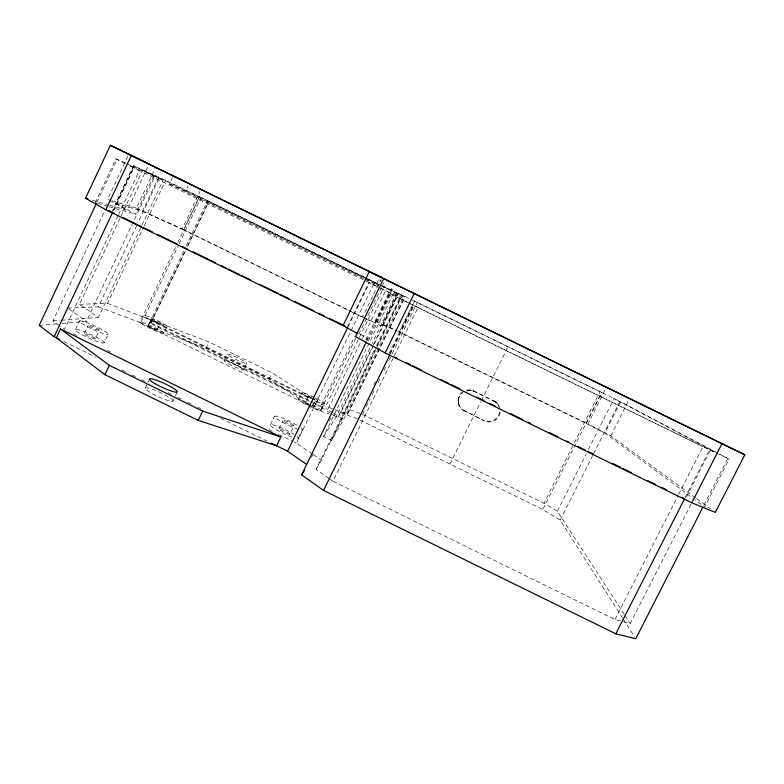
<?xml version="1.0" encoding="UTF-8"?>
<svg xmlns="http://www.w3.org/2000/svg" width="784" height="784" viewBox="0 0 784 784"><rect width="100%" height="100%" fill="white"/><g stroke="black" fill="none" stroke-linecap="round" stroke-linejoin="round"><path stroke-width="0.59" stroke-dasharray="3.92 2.94" d="M458.307 400.448L459.297 396.214L458.689 398.36M95.236 202.791L115.875 158.799L125.959 163.366M96.824 202.537L117.081 159.387M127.802 156.369L107.594 199.391L111.054 200.449M59.741 325.86L52.989 320.852L104.87 210.416M153.772 175.812L135.661 214.218L115.826 203.262L133.496 165.689L159.407 177.439L138.013 222.783M111.847 212.18L132.927 167.345L379.975 287.846M113.386 210.778L133.652 167.688L129.507 165.61M113.817 210.19L134.515 166.188M118.09 215.688L64.562 329.427L60.701 326.565M118.609 214.581L139.405 170.402L129.85 165.62M142.668 170.138L163.101 180.33L98.363 317.432L79.507 304.28L142.668 170.138L201.076 197.568L403.564 296.607L343.568 419.489L331.544 440.432L323.596 436.541L393.48 293.226L396.586 293.255L372.047 343.568M109.897 205.271L127.292 210.288L148.558 165.15M75.45 329.564L79.478 321.019M112.2 200.802L136.387 208.172L155.183 168.305M62.191 323.42L86.397 321.371L154.811 176.312L133.496 165.689M84.26 333.612L88.278 325.076M115.826 203.262L142.492 211.278L158.633 177.066L199.538 196.764L177.556 243.089M67.767 308.112L98.353 306.828L137.484 223.891M79.507 304.28L107.545 303.379L143.629 226.988M144.158 225.88L165.6 180.487M95.403 338.737A6.135 0.813 24.5 0 0 87.436 334.307A6.135 0.813 24.5 0 0 86.642 335.493A6.135 0.813 24.5 0 0 95.403 338.737L99.431 330.221A6.145 0.774 24.6 0 0 91.444 325.811A6.145 0.774 24.6 0 0 90.689 326.928A6.145 0.774 24.6 0 0 99.431 330.221M363.982 278.781L169.501 183.897L172.813 176.89M104.154 342.765A15.807 2.087 24.5 0 0 83.535 331.328A15.807 2.087 24.5 0 0 81.683 334.464A15.807 2.087 24.5 0 0 104.154 342.765L108.182 334.258A15.807 1.98 24.6 0 0 87.524 322.881A15.807 1.98 24.6 0 0 85.74 325.84A15.807 1.98 24.6 0 0 108.182 334.258M169.501 183.897L185.69 191.1L188.229 185.749M136.387 208.172L182.153 228.928L199.93 191.463M142.492 211.278L183.583 229.898L199.352 196.666L379.24 284.435M98.353 306.828L139.875 322.489L177.037 244.187M140.836 322.636L144.119 315.727M107.545 303.379L144.207 317.373L178.644 244.833M179.164 243.736L201.076 197.568M147.882 325.909L151.165 319.01M309.592 401.467L149.46 323.067L183.985 250.419M186.073 246.019L207.515 200.89L208.936 201.527L187.425 246.813M311.248 397.684L272.038 372.851L208.985 341.991L151.194 319.921L148.068 326.497L205.957 348.292L268.99 379.152L312.179 406.857L315.374 400.301L312.277 398.341M149.46 323.067L150.92 322.91L185.034 251.105M187.141 246.686L208.662 201.39M150.92 322.91L185.318 251.233M156.82 330.064L160.093 323.175A4.929 0.51 25.1 0 0 153.889 319.774A4.929 0.51 25.1 0 0 152.939 320.303A4.929 0.51 25.1 0 0 160.063 323.214M163.817 333.376A12.681 1.372 25 0 0 147.255 324.292A12.681 1.372 25 0 0 145.922 326.301A12.681 1.372 25 0 0 163.817 333.376L167.11 326.448M145.226 388.188L147.627 383.151M148.107 382.141L149.548 379.113M172.941 401.075A15.288 2.313 24.9 0 0 153.556 389.717A15.288 2.313 24.9 0 0 150.861 392.892A15.288 2.313 24.9 0 0 172.941 401.075L174.861 397.057M175.342 396.047L177.262 392.029M205.957 348.292L208.985 341.991M224.087 360.493L227.174 354.054M243.569 369.803A10.8 1.166 25.5 0 0 229.408 361.934A10.8 1.166 25.5 0 0 228.487 363.737A10.8 1.166 25.5 0 0 243.569 369.803L246.656 363.374A10.8 1.117 25.5 0 0 232.476 355.534A10.8 1.117 25.5 0 0 231.603 357.259A10.8 1.117 25.5 0 0 246.656 363.374M268.99 379.152L272.038 372.851M270.402 424.889L274.527 416.382M278.996 428.975L283.122 420.469M298.381 399.624L301.771 392.637M289.864 434.218A6.037 0.833 25.8 0 0 282.23 429.681A6.037 0.833 25.8 0 0 281.24 430.798A6.037 0.833 25.8 0 0 289.864 434.218L293.99 425.722A6.047 0.784 25.8 0 0 286.346 421.214A6.047 0.784 25.8 0 0 285.376 422.262A6.047 0.784 25.8 0 0 293.99 425.722M308.122 404.838A4.88 0.539 25.9 0 1 305.329 402.898L308.671 396.018A4.88 0.51 25.9 0 1 311.797 397.018M347.263 327.183L368.97 282.505L379.583 287.797M348.076 326.781L369.48 282.74M298.4 438.403L302.536 429.906M312.385 454.024L296.43 443.087L373.498 284.612M314.08 407.18L317.432 400.301M365.089 279.31L376.075 284.67L378.986 278.683M182.153 228.928L362.551 317.01L380.73 279.643M376.075 284.67L378.701 285.249L381.289 279.927M330.397 413.099L320.558 406.837L354.75 336.571M309.464 405.524L320.401 410.885L355.74 338.296M320.979 410.561L324.331 403.682M358.758 334.258L383.827 282.759M314.884 400.938L325.821 406.288L358.915 338.325M359.454 337.228L384.003 286.807L405.191 296.666L347.43 414.207L325.821 406.288M332.73 412.609L327.81 409.483L361.845 339.619M362.375 338.531L386.835 288.316M366.932 340.864L390.187 293.079L388.727 293.059L365.315 341.109L368.01 338.57L358.68 333.445M362.551 317.01L375.066 322.626L393.088 285.641M375.066 322.626L376.575 321.548L393.911 285.993M311.434 457.533L313.041 454.23M329.133 421.233L330.74 417.931M368.274 340.932L391.334 293.637L380.407 288.189M323.596 436.541L336.297 416.863L371.518 344.666M366.089 318.97L381.504 325.879L397.449 293.187L398.135 293.196L620.644 401.751L604.866 433.131L693.928 498.967M381.504 325.879L382.768 324.684L398.135 293.196M333.553 415.638L337.933 417.225L372.635 346.107M373.164 345.009L398.262 293.588L398.909 293.579L373.86 344.931M337.933 417.225L340.805 412.678L373.321 346.028M328.996 478.475L316.079 469.469L374.448 349.88M376.585 345.489L399.615 298.322L400.487 298.057L321.352 460.169L316.079 469.469M331.544 440.432L401.486 297.126L403.564 296.607M347.43 414.207L404.769 296.783M373.86 384.63L375.477 381.338M388.903 353.878L414.677 301.164M389.981 353.349L413.433 305.388L710.314 450.232L685.451 499.065M390.265 354.025L413.942 305.623L388.727 293.059M349.958 409.758L362.502 414.413L364.109 411.12M366.255 406.729L370.019 399.046M372.165 394.656L374.85 389.168M378.064 382.582L380.75 377.094M383.974 370.509L386.659 365.021M388.805 360.63L391.49 355.142M392.029 354.045L417.264 302.467M691.057 504.181L630.238 623.525L615.009 619.566L332.965 481.249L393.774 356.975M394.313 355.877L417.99 307.485L410.424 303.712M449.918 464.059L480.886 401.545M481.425 400.448L508.042 346.714M624.27 614.342L557.365 511.286L544.008 503.25L573.653 444.146M574.202 443.058L599.995 391.608M622.604 618.096L560.217 520.096L542.832 509.551L601.622 392.363M586.285 423.419L601.818 392.451L414.354 300.997L399.174 332.053L586.285 423.419L604.866 433.131M695.624 497.948L610.756 435.894L587.971 423.997L605.424 389.187M557.365 511.286L586.236 453.828M588.412 449.487L614.019 398.537L714.9 452.054M560.217 520.096L593.076 454.749M593.625 453.662L619.909 401.388L729.091 459.11L704.689 506.925L694.898 499.692M610.756 435.894L629.131 399.389M615.009 619.566L678.111 495.517M678.67 494.43L703.023 446.547L714.89 452.172M685.108 497.722L709.5 449.82L729.091 459.11M703.914 505.151L727.748 458.454M466.95 391.167L470.057 390.118L474.095 391.285L470.057 390.118L467.97 390.422M39.2 325.37L57.35 323.831M52.989 320.852L60.152 320.313M61.348 320.225L98.363 317.432M389.942 293.647L391.334 293.637M97.549 203.438L107.947 206.378M109.094 206.711L135.661 214.218M92.502 200.263L108.741 204.938M320.401 410.885L329.172 414.05M340.805 412.678L357.21 418.676L542.832 509.551M127.018 163.807L163.101 180.33M376.575 321.548L396.704 330.603M382.768 324.684L396.988 331.073M381.122 285.337L398.262 293.588M207.515 200.89L366.696 278.536M367.794 279.075L379.868 284.964M185.69 191.1L364.442 278.3M365.54 278.83L378.701 285.249M393.48 293.226L401.486 297.126M417.99 307.485L703.023 446.547M397.802 331.142L587.971 423.997M183.583 229.898L350.693 311.503M351.791 312.042L364.991 318.48M466.588 390.109A10.986 10.927 -4.6 0 1 473.889 390.951L494.018 401.143A11.054 10.976 -5.9 0 1 499.183 406.406M466.852 390.618A11.045 10.986 -4.6 0 1 474.193 391.461L494.018 401.143M462.511 391.971A10.986 10.927 -4.6 0 0 464.187 410.561L484.247 420.861A11.054 10.976 -5.9 0 0 500.182 410.787M464.187 410.561L484.247 420.861M362.502 414.413L544.008 503.25M151.194 319.921L315.374 400.301M144.207 317.373L310.503 398.791M151.204 323.018L312.453 401.967M313.551 402.506L327.81 409.483M310.689 402.006L320.558 406.837M139.875 322.489L308.367 404.995M73.353 333.739L76.646 335.356M107.418 350.438L110.711 352.055M268.961 429.622L272.254 431.239M278.849 434.463L293.138 441.47M294.235 442.009L296.43 443.087M64.023 341.569L95.805 357.151M122.088 370.038L125.401 371.665M131.947 374.87L137.425 377.555M141.806 379.711L145.128 381.338M168.099 392.598L171.392 394.215M177.968 397.439L181.29 399.066M187.827 402.27L191.159 403.907M197.686 407.102L201.018 408.738M220.696 418.382L266.785 440.99M381.955 286.003L396.586 293.255M381.053 288.375L400.487 298.057M399.615 298.322L409.346 303.173M115.875 158.799L125.469 163.611M109.672 200.537L127.292 210.288M333.719 413.237L343.568 419.489M331.377 413.727L336.297 416.863M313.375 454.7L321.352 460.169M329.986 479.171L332.965 481.249M68.747 308.808L86.397 321.371M696.613 498.673L710.431 508.777M496.899 403.045L497.33 403.623M624.936 615.362L630.238 623.525M623.26 619.125L634.432 636.657M473.889 390.951L474.193 391.461M458.64 404.289L458.865 404.867L458.199 400.173L458.356 402.662M311.601 405.397A4.88 0.539 25.9 0 1 314.1 407.121A4.88 0.539 25.9 0 1 311.748 406.543M305.329 402.898A4.88 0.539 25.9 0 1 308.876 404.054M312.287 404.769A12.564 1.401 25.9 0 1 318.735 410.297A12.564 1.401 25.9 0 1 299.802 401.075A12.564 1.401 25.9 0 1 308.661 403.005M296.891 436.365A15.553 2.136 25.8 0 1 296.019 438.383M292.109 437.188A15.553 2.136 25.8 0 1 273.351 427.809A15.553 2.136 25.8 0 1 274.939 425.359A15.553 2.136 25.8 0 1 293.961 434.336M300.997 427.917A15.562 2.029 25.8 0 1 289.884 425.947A15.562 2.029 25.8 0 1 275.115 416.079A15.562 2.029 25.8 0 1 297.381 425.506M311.042 398.664A12.564 1.323 25.9 0 1 303.751 392.892A12.564 1.323 25.9 0 1 322.812 402.104A12.564 1.323 25.9 0 1 314.149 400.163M314.609 398.38A4.88 0.51 25.9 0 1 317.442 400.261A4.88 0.51 25.9 0 1 314.727 399.497M311.473 397.939A4.88 0.51 25.9 0 1 308.651 396.038M493.616 400.585A10.996 10.927 -6 0 1 498.614 415.206A10.996 10.927 -6 0 1 483.885 420.195M464.442 411.179A11.045 10.986 -4.6 0 1 462.756 392.49M495.743 402.192L493.881 400.957L497.115 403.339L495.743 402.192M149.842 327.32A4.929 0.539 25 0 0 156.81 330.084A4.929 0.539 25 0 0 150.401 326.565A4.929 0.539 25 0 0 149.842 327.32M148.735 319.078A12.691 1.303 25.1 0 0 167.041 326.546A12.691 1.303 25.1 0 0 151.057 317.677A12.691 1.303 25.1 0 0 148.735 319.078"/><path stroke-width="1.18" d="M357.71 333.69L343.029 325.625L105.86 209.759L85.544 198.254L110.368 145.275L744.8 454.798L715.361 512.383L691.821 502.799L385.13 352.947L355.524 336.571L383.699 278.673L385.424 279.467M96.305 203.644L39.2 325.37L54.155 336.728L59.643 339.423M105.86 209.759L131.34 155.526L110.368 145.275M54.155 336.728L112.347 212.983M60.505 328.986L56.35 337.806L104.948 374.674L198.225 420.42L276.566 445.782L280.829 436.992L60.505 328.986L109.368 365.344L202.693 411.1L280.829 436.992M104.948 374.674L109.368 365.344M198.225 420.42L202.693 411.1M343.029 325.625L369.274 271.578L744.8 454.798M306.671 464.53L287.61 451.192L347.537 327.888M702.807 507.326L635.746 638.725L615.812 633.825L323.547 490.451L301.624 474.83L366.393 341.961M385.13 352.947L414.158 293.559M323.547 490.451L389.726 355.123M615.812 633.825L684.55 498.81M691.821 502.799L721.956 443.685M301.624 474.83L304.653 470.028M85.544 198.254L87.867 198.92M379.956 276.683L382.327 277.791L131.34 155.526M173.293 175.881L189.238 183.613M128.841 154.164L149.078 164.052M111.847 212.18L114.052 213.248M122.853 217.55L141.551 226.684M143.746 227.762L152.547 232.064M158.054 234.749L176.753 243.883M182.251 246.568L187.758 249.253M193.256 251.948L215.257 262.689M220.755 265.374L226.253 268.069M228.458 269.137L239.453 274.518M241.658 275.586L250.459 279.888M259.259 284.19L277.957 293.324M280.162 294.402L288.963 298.694M294.461 301.389L313.159 310.523M318.657 313.208L324.164 315.893M329.662 318.578L345.058 326.105M394.95 357.122L397.145 358.2M405.945 362.502L410.355 364.648M412.551 365.726L421.351 370.028M441.167 379.711L448.869 383.474M451.065 384.542L459.865 388.844M476.378 396.91L484.081 400.673M489.579 403.368L495.086 406.053M510.482 413.58L522.595 419.489M528.093 422.184L530.298 423.252M548.996 432.396L557.806 436.698M566.607 441L568.812 442.078M577.612 446.38L585.315 450.143M587.51 451.212L593.018 453.907M612.823 463.579L620.526 467.342M622.731 468.42L631.532 472.723M648.035 480.788L655.738 484.551M661.245 487.236L666.743 489.922M682.149 497.448L684.354 498.526M271.088 443.097L287.61 451.192M108.731 210.416L110.809 211.592M155.222 383.739A15.298 2.205 24.9 0 0 177.262 392.029A15.298 2.205 24.9 0 0 157.839 380.74A15.298 2.205 24.9 0 0 155.222 383.739"/></g></svg>
